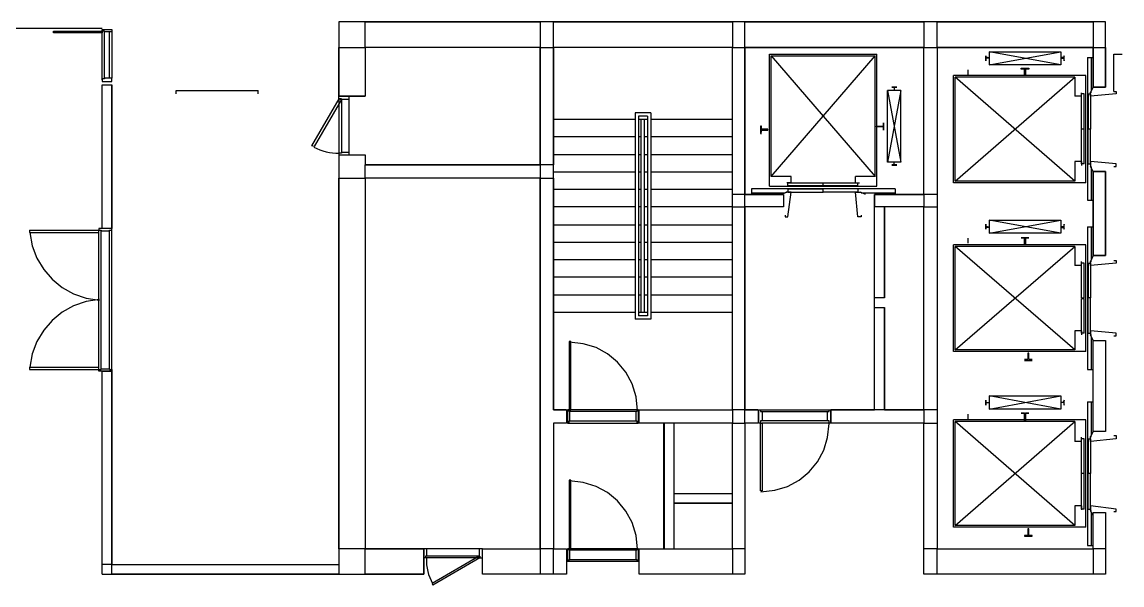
# Model space of a CAD drawing. Header units: millimetres. Extents: x -1062 to 473405, y -148599 to 38948.
# Drawn here: x 8255 to 25175, y -83243 to -74580 of the extents above; entities that cross this region are included whole.
import ezdxf

# ---------------------------------------------------------------- set-up
doc = ezdxf.new("R2010")
doc.units = ezdxf.units.MM
for name, color, linetype in [('CORE_REF', 8, 'Continuous'), ('DOOR', 3, 'Continuous'), ('WALL', 7, 'Continuous')]:
    doc.layers.add(name, color=color, linetype=linetype)

msp = doc.modelspace()

# ---------------------------------------------------------------- linework, layer by layer
at = {"layer": 'CORE_REF'}
for p, q in [((19754.9, -77108), (19754.9, -75075.8)), ((19754.9, -75075.8), (21405, -75075.8)), ((19780.3, -76955.6), (19780.3, -75101.2)), ((19780.3, -75101.2), (21379.6, -75101.2)), ((19780.3, -76955.6), (21379.6, -75101.2)), ((19780.3, -75101.2), (21379.6, -76955.6)), ((21379.6, -76955.6), (21379.6, -75101.2)), ((21405, -77108), (21405, -75075.8)), ((23080.5, -75177.4), (23080.5, -75101.2)), ((23080.5, -75101.2), (23080.5, -75126.6)), ((23131.3, -75037.7), (23131.3, -75240.9)), ((24235.6, -75240.9), (23131.3, -75037.7)), ((23131.3, -75037.7), (24235.6, -75037.7)), ((23131.3, -75240.9), (24235.6, -75037.7)), ((24235.6, -75037.7), (24235.6, -75240.9)), ((24286.4, -75101.2), (24273.7, -75126.6)), ((24286.4, -75177.4), (24286.4, -75101.2)), ((23080.5, -75126.6), (23093.2, -75126.6)), ((23093.2, -75139.3), (23080.5, -75139.3)), ((23080.5, -75139.3), (23080.5, -75177.4)), ((23105.9, -75126.6), (23093.2, -75126.6)), ((23105.9, -75139.3), (23093.2, -75139.3)), ((23105.9, -75126.6), (23131.3, -75126.6)), ((23131.3, -75139.3), (23105.9, -75139.3)), ((23131.3, -75126.6), (23131.3, -75139.3)), ((24235.6, -75240.9), (23131.3, -75240.9)), ((23626.3, -75304.4), (23626.3, -75291.7)), ((23626.3, -75291.7), (23740.6, -75291.7)), ((23740.6, -75291.7), (23740.6, -75304.4)), ((24261, -75126.6), (24235.6, -75126.6)), ((24235.6, -75126.6), (24235.6, -75139.3)), ((24235.6, -75139.3), (24261, -75139.3)), ((24273.7, -75126.6), (24261, -75126.6)), ((24261, -75139.3), (24273.7, -75139.3)), ((24273.7, -75139.3), (24286.4, -75177.4)), ((24641.8, -75126.6), (24641.8, -77323.9)), ((24641.8, -75126.6), (24730.6, -75126.6)), ((24705.3, -75634.7), (24705.3, -75126.6)), ((24616.4, -75406.1), (22585.5, -75406.1)), ((22585.5, -77057.2), (22585.5, -75406.1)), ((24451.4, -75431.5), (22610.9, -75431.5)), ((22610.9, -77031.8), (22610.9, -75431.5)), ((24451.4, -77031.8), (22610.9, -75431.5)), ((22610.9, -77031.8), (24451.4, -75431.5)), ((22801.3, -75317.1), (22801.3, -75393.3)), ((23677.1, -75304.4), (23626.3, -75304.4)), ((23677.1, -75342.5), (23677.1, -75304.4)), ((23677.1, -75406.1), (23677.1, -75342.5)), ((23689.8, -75406.1), (23677.1, -75406.1)), ((23740.6, -75304.4), (23689.8, -75304.4)), ((23689.8, -75304.4), (23689.8, -75342.5)), ((23689.8, -75342.5), (23689.8, -75406.1)), ((24451.4, -75431.5), (24451.4, -75723.6)), ((24616.4, -77057.2), (24616.4, -75406.1)), ((21633.5, -75583.9), (21709.6, -75583.9)), ((21671.6, -75583.9), (21633.5, -75583.9)), ((21671.6, -75583.9), (21671.6, -75609.3)), ((21684.3, -75583.9), (21671.6, -75583.9)), ((21671.6, -75609.3), (21671.6, -75634.7)), ((21709.6, -75583.9), (21684.3, -75583.9)), ((24730.6, -75583.9), (24692.6, -75660.1)), ((21773.1, -75634.7), (21570, -75634.7)), ((21570, -76739.7), (21570, -75634.7)), ((21773.1, -75634.7), (21570, -76739.7)), ((21570, -75634.7), (21773.1, -76739.7)), ((21773.1, -76739.7), (21773.1, -75634.7)), ((24552.9, -75723.6), (24451.4, -75723.6)), ((24552.9, -75723.6), (24552.9, -75672.8)), ((24552.9, -76231.6), (24552.9, -75685.5)), ((24591, -75685.5), (24552.9, -75685.5)), ((24591, -76231.6), (24591, -75685.5)), ((24654.5, -75685.5), (24654.5, -76231.6)), ((24654.5, -75685.5), (24692.6, -75685.5)), ((24692.6, -75723.6), (24692.6, -75660.1)), ((24692.6, -75660.1), (24705.3, -75660.1)), ((24692.6, -75685.5), (24692.6, -76231.6)), ((25086, -75685.5), (24692.6, -75723.6)), ((25048, -75647.4), (25086, -75647.4)), ((25086, -75647.4), (25086, -75685.5)), ((17685.9, -76079.2), (16429.3, -76079.2)), ((17927.1, -75977.6), (17685.9, -75977.6)), ((17685.9, -75977.6), (17685.9, -79152.9)), ((17876.3, -76028.4), (17736.7, -76028.4)), ((17736.7, -76028.4), (17736.7, -79102.1)), ((17876.3, -76079.2), (17736.7, -76079.2)), ((17774.7, -76079.2), (17774.7, -79051.3)), ((17825.5, -76079.2), (17825.5, -79051.3)), ((17876.3, -76079.2), (17863.6, -76079.2)), ((17876.3, -76028.4), (17876.3, -79102.1)), ((17927.1, -75977.6), (17927.1, -79152.9)), ((19183.7, -76079.2), (17927.1, -76079.2)), ((21506.6, -76180.8), (21506.6, -76130)), ((21506.6, -76130), (21506.6, -76244.3)), ((19628, -76180.8), (19615.3, -76180.8)), ((19615.3, -76180.8), (19615.3, -76295.1)), ((19615.3, -76295.1), (19628, -76295.1)), ((19628, -76231.6), (19628, -76180.8)), ((19640.7, -76231.6), (19628, -76231.6)), ((19628, -76282.4), (19628, -76244.3)), ((19628, -76244.3), (19640.7, -76244.3)), ((19691.4, -76231.6), (19640.7, -76231.6)), ((19640.7, -76244.3), (19691.4, -76244.3)), ((19729.5, -76231.6), (19691.4, -76231.6)), ((19691.4, -76244.3), (19729.5, -76244.3)), ((19729.5, -76244.3), (19729.5, -76231.6)), ((21392.3, -76193.5), (21392.3, -76180.8)), ((21392.3, -76180.8), (21430.4, -76180.8)), ((21430.4, -76193.5), (21392.3, -76193.5)), ((21430.4, -76180.8), (21455.8, -76180.8)), ((21455.8, -76193.5), (21430.4, -76193.5)), ((21455.8, -76180.8), (21468.5, -76180.8)), ((21468.5, -76193.5), (21455.8, -76193.5)), ((21468.5, -76180.8), (21493.9, -76180.8)), ((21493.9, -76193.5), (21468.5, -76193.5)), ((21493.9, -76180.8), (21506.6, -76180.8)), ((21506.6, -76193.5), (21493.9, -76193.5)), ((21506.6, -76244.3), (21506.6, -76193.5)), ((24552.9, -76765.1), (24552.9, -76231.6)), ((24591, -76231.6), (24552.9, -76231.6)), ((24591, -76765.1), (24591, -76231.6)), ((24654.5, -76765.1), (24654.5, -76231.6)), ((24692.6, -76231.6), (24654.5, -76231.6)), ((24692.6, -76765.1), (24692.6, -76231.6)), ((17685.9, -76345.9), (16429.3, -76345.9)), ((17774.7, -76345.9), (17736.7, -76345.9)), ((17876.3, -76345.9), (17825.5, -76345.9)), ((19183.7, -76345.9), (17927.1, -76345.9)), ((17685.9, -76625.4), (16429.3, -76625.4)), ((17774.7, -76625.4), (17736.7, -76625.4)), ((17876.3, -76625.4), (17825.5, -76625.4)), ((19183.7, -76625.4), (17927.1, -76625.4)), ((21773.1, -76739.7), (21570, -76739.7)), ((21671.6, -76777.8), (21633.5, -76777.8)), ((21709.6, -76790.5), (21633.5, -76790.5)), ((21671.6, -76765.1), (21671.6, -76739.7)), ((21671.6, -76777.8), (21671.6, -76765.1)), ((21684.3, -76777.8), (21671.6, -76777.8)), ((21709.6, -76777.8), (21684.3, -76777.8)), ((24451.4, -76727), (24451.4, -77031.8)), ((24552.9, -76727), (24451.4, -76727)), ((24552.9, -76727), (24552.9, -76790.5)), ((24591, -76765.1), (24552.9, -76765.1)), ((24654.5, -76765.1), (24692.6, -76765.1)), ((25086, -76765.1), (24692.6, -76727)), ((24692.6, -76727), (24692.6, -76803.2)), ((24692.6, -76803.2), (24705.3, -76803.2)), ((24730.6, -76879.4), (24692.6, -76803.2)), ((24705.3, -77323.9), (24705.3, -76815.9)), ((25048, -76803.2), (25086, -76803.2)), ((25086, -76803.2), (25086, -76765.1)), ((17685.9, -76892.1), (16429.3, -76892.1)), ((17774.7, -76892.1), (17736.7, -76892.1)), ((17876.3, -76892.1), (17825.5, -76892.1)), ((19183.7, -76892.1), (17927.1, -76892.1)), ((20084.9, -76955.6), (19780.3, -76955.6)), ((20084.9, -77057.2), (20084.9, -76955.6)), ((21379.6, -76955.6), (21075, -76955.6)), ((21075, -77057.2), (21075, -76955.6)), ((21684.3, -77146.1), (19475.6, -77146.1)), ((19475.6, -77146.1), (19475.6, -77235)), ((19754.9, -77108), (21405, -77108)), ((20084.9, -77057.2), (20021.4, -77057.2)), ((20034.1, -77057.2), (20580, -77057.2)), ((20034.1, -77095.3), (20034.1, -77057.2)), ((20034.1, -77095.3), (20580, -77095.3)), ((20034.1, -77146.1), (20580, -77146.1)), ((20034.1, -77146.1), (20034.1, -77196.9)), ((20580, -77057.2), (21113.1, -77057.2)), ((20580, -77095.3), (20580, -77057.2)), ((20580, -77095.3), (21113.1, -77095.3)), ((21113.1, -77146.1), (20580, -77146.1)), ((20580, -77196.9), (20580, -77146.1)), ((21075, -77057.2), (21138.5, -77057.2)), ((21113.1, -77095.3), (21113.1, -77057.2)), ((21113.1, -77146.1), (21113.1, -77196.9)), ((21684.3, -77146.1), (21684.3, -77235)), ((24616.4, -77057.2), (22585.5, -77057.2)), ((24451.4, -77031.8), (22610.9, -77031.8)), ((17685.9, -77158.8), (16429.3, -77158.8)), ((17774.7, -77158.8), (17736.7, -77158.8)), ((17876.3, -77158.8), (17825.5, -77158.8)), ((19183.7, -77158.8), (17927.1, -77158.8)), ((19475.6, -77209.6), (19996.1, -77209.6)), ((19932.6, -77235), (20008.8, -77196.9)), ((20084.9, -77196.9), (20008.8, -77196.9)), ((20008.8, -77196.9), (20008.8, -77209.6)), ((20034.1, -77196.9), (20580, -77196.9)), ((20034.1, -77578), (20084.9, -77196.9)), ((21113.1, -77196.9), (20580, -77196.9)), ((21113.1, -77578), (21075, -77196.9)), ((21075, -77196.9), (21151.1, -77196.9)), ((21151.1, -77196.9), (21151.1, -77209.6)), ((21227.3, -77235), (21151.1, -77196.9)), ((21163.8, -77209.6), (21684.3, -77209.6)), ((24641.8, -77323.9), (24730.6, -77323.9)), ((17685.9, -77425.6), (16429.3, -77425.6)), ((17774.7, -77425.6), (17736.7, -77425.6)), ((17876.3, -77425.6), (17825.5, -77425.6)), ((19183.7, -77425.6), (17927.1, -77425.6)), ((19996.1, -77552.6), (19996.1, -77578)), ((19996.1, -77578), (20034.1, -77578)), ((21163.8, -77578), (21113.1, -77578)), ((21163.8, -77552.6), (21163.8, -77578)), ((23131.3, -77628.8), (23131.3, -77832)), ((24235.6, -77832), (23131.3, -77628.8)), ((23131.3, -77628.8), (24235.6, -77628.8)), ((23131.3, -77832), (24235.6, -77628.8)), ((24235.6, -77628.8), (24235.6, -77832)), ((17685.9, -77705), (16429.3, -77705)), ((17774.7, -77705), (17736.7, -77705)), ((17876.3, -77705), (17825.5, -77705)), ((19183.7, -77705), (17927.1, -77705)), ((23080.5, -77768.5), (23080.5, -77692.3)), ((23080.5, -77692.3), (23080.5, -77730.4)), ((23080.5, -77730.4), (23093.2, -77730.4)), ((23093.2, -77743.1), (23080.5, -77743.1)), ((23080.5, -77743.1), (23080.5, -77768.5)), ((23105.9, -77730.4), (23093.2, -77730.4)), ((23105.9, -77743.1), (23093.2, -77743.1)), ((23105.9, -77730.4), (23131.3, -77730.4)), ((23131.3, -77743.1), (23105.9, -77743.1)), ((23131.3, -77730.4), (23131.3, -77743.1)), ((24235.6, -77832), (23131.3, -77832)), ((24261, -77730.4), (24235.6, -77730.4)), ((24235.6, -77730.4), (24235.6, -77743.1)), ((24235.6, -77743.1), (24261, -77743.1)), ((24273.7, -77730.4), (24261, -77730.4)), ((24261, -77743.1), (24273.7, -77743.1)), ((24286.4, -77692.3), (24273.7, -77730.4)), ((24273.7, -77743.1), (24286.4, -77768.5)), ((24286.4, -77768.5), (24286.4, -77692.3)), ((24641.8, -77730.4), (24641.8, -79927.7)), ((24641.8, -77730.4), (24730.6, -77730.4)), ((24705.3, -78238.4), (24705.3, -77730.4)), ((17685.9, -77971.7), (16429.3, -77971.7)), ((17774.7, -77971.7), (17736.7, -77971.7)), ((17876.3, -77971.7), (17825.5, -77971.7)), ((19183.7, -77971.7), (17927.1, -77971.7)), ((22801.3, -77908.2), (22801.3, -77984.4)), ((23626.3, -77895.5), (23740.6, -77895.5)), ((23677.1, -77908.2), (23626.3, -77908.2)), ((23677.1, -77946.3), (23677.1, -77908.2)), ((23677.1, -78009.8), (23677.1, -77946.3)), ((23740.6, -77908.2), (23689.8, -77908.2)), ((23689.8, -77908.2), (23689.8, -77946.3)), ((23689.8, -77946.3), (23689.8, -78009.8)), ((24616.4, -78009.8), (22585.5, -78009.8)), ((22585.5, -79648.3), (22585.5, -78009.8)), ((24451.4, -78035.2), (22610.9, -78035.2)), ((22610.9, -79622.9), (22610.9, -78035.2)), ((24451.4, -79622.9), (22610.9, -78035.2)), ((22610.9, -79622.9), (24451.4, -78035.2)), ((23689.8, -78009.8), (23677.1, -78009.8)), ((24451.4, -78035.2), (24451.4, -78327.3)), ((24616.4, -79648.3), (24616.4, -78009.8)), ((17685.9, -78238.4), (16429.3, -78238.4)), ((17774.7, -78238.4), (17736.7, -78238.4)), ((17876.3, -78238.4), (17825.5, -78238.4)), ((19183.7, -78238.4), (17927.1, -78238.4)), ((24552.9, -78327.3), (24451.4, -78327.3)), ((24552.9, -78327.3), (24552.9, -78263.8)), ((24552.9, -78822.7), (24552.9, -78289.2)), ((24591, -78289.2), (24552.9, -78289.2)), ((24591, -78822.7), (24591, -78289.2)), ((24654.5, -78289.2), (24654.5, -78822.7)), ((24654.5, -78289.2), (24692.6, -78289.2)), ((24730.6, -78174.9), (24692.6, -78263.8)), ((24692.6, -78327.3), (24692.6, -78263.8)), ((24692.6, -78263.8), (24705.3, -78263.8)), ((24692.6, -78289.2), (24692.6, -78822.7)), ((25086, -78289.2), (24692.6, -78327.3)), ((25048, -78251.1), (25086, -78251.1)), ((25086, -78251.1), (25086, -78289.2)), ((17685.9, -78505.2), (16429.3, -78505.2)), ((17774.7, -78505.2), (17736.7, -78505.2)), ((17876.3, -78505.2), (17825.5, -78505.2)), ((19183.7, -78505.2), (17927.1, -78505.2)), ((17685.9, -78784.6), (16429.3, -78784.6)), ((17774.7, -78784.6), (17736.7, -78784.6)), ((17876.3, -78784.6), (17825.5, -78784.6)), ((19183.7, -78784.6), (17927.1, -78784.6)), ((24552.9, -78822.7), (24591, -78822.7)), ((24552.9, -79368.9), (24552.9, -78835.4)), ((24552.9, -78835.4), (24591, -78835.4)), ((24591, -79368.9), (24591, -78835.4)), ((24654.5, -79368.9), (24654.5, -78822.7)), ((24692.6, -78822.7), (24654.5, -78822.7)), ((24692.6, -79368.9), (24692.6, -78822.7)), ((17685.9, -79051.3), (16429.3, -79051.3)), ((17927.1, -79152.9), (17685.9, -79152.9)), ((17774.7, -79051.3), (17736.7, -79051.3)), ((17876.3, -79102.1), (17736.7, -79102.1)), ((17876.3, -79051.3), (17774.7, -79051.3)), ((17876.3, -79051.3), (17863.6, -79051.3)), ((19183.7, -79051.3), (17927.1, -79051.3)), ((24451.4, -79330.8), (24451.4, -79622.9)), ((24552.9, -79330.8), (24451.4, -79330.8)), ((24552.9, -79330.8), (24552.9, -79394.3)), ((25086, -79368.9), (24692.6, -79330.8)), ((24692.6, -79330.8), (24692.6, -79394.3)), ((24591, -79368.9), (24552.9, -79368.9)), ((24654.5, -79368.9), (24692.6, -79368.9)), ((24692.6, -79394.3), (24705.3, -79394.3)), ((24730.6, -79483.2), (24692.6, -79394.3)), ((24705.3, -79927.7), (24705.3, -79419.7)), ((25048, -79407), (25086, -79407)), ((25086, -79407), (25086, -79368.9)), ((24616.4, -79648.3), (22585.5, -79648.3)), ((24451.4, -79622.9), (22610.9, -79622.9)), ((23740.6, -79673.7), (23727.9, -79673.7)), ((23727.9, -79673.7), (23727.9, -79737.2)), ((23740.6, -79737.2), (23740.6, -79673.7)), ((23727.9, -79775.3), (23677.1, -79775.3)), ((23677.1, -79788), (23791.3, -79788)), ((23727.9, -79737.2), (23727.9, -79775.3)), ((23740.6, -79775.3), (23740.6, -79737.2)), ((23791.3, -79775.3), (23740.6, -79775.3)), ((24641.8, -79927.7), (24730.6, -79927.7)), ((23131.3, -80334.2), (23131.3, -80537.4)), ((24235.6, -80537.4), (23131.3, -80334.2)), ((23131.3, -80334.2), (24235.6, -80334.2)), ((23131.3, -80537.4), (24235.6, -80334.2)), ((24235.6, -80334.2), (24235.6, -80537.4)), ((23080.5, -80473.9), (23080.5, -80397.7)), ((23080.5, -80397.7), (23080.5, -80423.1)), ((23080.5, -80423.1), (23093.2, -80435.8)), ((23093.2, -80435.8), (23080.5, -80435.8)), ((23080.5, -80435.8), (23080.5, -80473.9)), ((23093.2, -80435.8), (23105.9, -80435.8)), ((23105.9, -80435.8), (23131.3, -80435.8)), ((24235.6, -80537.4), (23131.3, -80537.4)), ((24261, -80435.8), (24235.6, -80435.8)), ((24273.7, -80435.8), (24261, -80435.8)), ((24286.4, -80397.7), (24273.7, -80423.1)), ((24273.7, -80423.1), (24273.7, -80435.8)), ((24273.7, -80435.8), (24286.4, -80473.9)), ((24286.4, -80473.9), (24286.4, -80397.7)), ((24641.8, -80423.1), (24641.8, -82633.1)), ((24641.8, -80423.1), (24730.6, -80423.1)), ((24705.3, -80943.8), (24705.3, -80423.1)), ((24616.4, -80702.5), (22585.5, -80702.5)), ((22585.5, -82353.7), (22585.5, -80702.5)), ((22801.3, -80613.6), (22801.3, -80689.8)), ((23677.1, -80600.9), (23626.3, -80600.9)), ((23626.3, -80600.9), (23740.6, -80600.9)), ((23677.1, -80613.6), (23677.1, -80600.9)), ((23677.1, -80639), (23677.1, -80613.6)), ((23677.1, -80651.7), (23677.1, -80639)), ((23677.1, -80702.5), (23677.1, -80651.7)), ((23677.1, -80715.2), (23677.1, -80702.5)), ((23740.6, -80600.9), (23689.8, -80600.9)), ((23689.8, -80600.9), (23689.8, -80613.6)), ((23689.8, -80613.6), (23689.8, -80639)), ((23689.8, -80639), (23689.8, -80651.7)), ((23689.8, -80651.7), (23689.8, -80702.5)), ((23689.8, -80702.5), (23689.8, -80715.2)), ((24616.4, -82353.7), (24616.4, -80702.5)), ((24451.4, -80727.9), (22610.9, -80727.9)), ((22610.9, -82328.3), (22610.9, -80727.9)), ((24451.4, -82328.3), (22610.9, -80727.9)), ((22610.9, -82328.3), (24451.4, -80727.9)), ((23689.8, -80715.2), (23677.1, -80715.2)), ((24451.4, -80727.9), (24451.4, -81032.7)), ((24552.9, -81032.7), (24451.4, -81032.7)), ((24552.9, -81032.7), (24552.9, -80969.2)), ((24552.9, -81528.1), (24552.9, -80994.6)), ((24591, -80994.6), (24552.9, -80994.6)), ((24591, -81528.1), (24591, -80994.6)), ((24654.5, -80994.6), (24654.5, -81528.1)), ((24654.5, -80994.6), (24692.6, -80994.6)), ((24730.6, -80880.3), (24692.6, -80956.5)), ((24692.6, -81032.7), (24692.6, -80956.5)), ((24692.6, -80956.5), (24705.3, -80956.5)), ((24692.6, -80994.6), (24692.6, -81528.1)), ((25086, -80994.6), (24692.6, -81032.7)), ((25048, -80943.8), (25086, -80943.8)), ((25086, -80943.8), (25086, -80994.6)), ((24552.9, -82074.2), (24552.9, -81528.1)), ((24591, -81528.1), (24552.9, -81528.1)), ((24591, -82074.2), (24591, -81528.1)), ((24654.5, -82074.2), (24654.5, -81528.1)), ((24692.6, -81528.1), (24654.5, -81528.1)), ((24692.6, -82074.2), (24692.6, -81528.1)), ((24451.4, -82023.4), (24451.4, -82328.3)), ((24552.9, -82023.4), (24451.4, -82023.4)), ((24552.9, -82023.4), (24552.9, -82086.9)), ((25086, -82074.2), (24692.6, -82023.4)), ((24692.6, -82023.4), (24692.6, -82099.6)), ((24591, -82074.2), (24552.9, -82074.2)), ((24654.5, -82074.2), (24692.6, -82074.2)), ((24692.6, -82099.6), (24705.3, -82099.6)), ((24730.6, -82175.8), (24692.6, -82099.6)), ((24705.3, -82633.1), (24705.3, -82125)), ((25048, -82112.3), (25086, -82112.3)), ((25086, -82112.3), (25086, -82074.2)), ((24616.4, -82353.7), (22585.5, -82353.7)), ((24451.4, -82328.3), (22610.9, -82328.3)), ((23740.6, -82379.1), (23727.9, -82379.1)), ((23727.9, -82379.1), (23727.9, -82442.6)), ((23740.6, -82442.6), (23740.6, -82379.1)), ((23727.9, -82480.7), (23677.1, -82480.7)), ((23677.1, -82480.7), (23677.1, -82493.4)), ((23677.1, -82493.4), (23791.3, -82493.4)), ((23727.9, -82442.6), (23727.9, -82468)), ((23727.9, -82468), (23727.9, -82480.7)), ((23740.6, -82468), (23740.6, -82442.6)), ((23740.6, -82480.7), (23740.6, -82468)), ((23791.3, -82480.7), (23740.6, -82480.7)), ((23791.3, -82493.4), (23791.3, -82480.7)), ((24641.8, -82633.1), (24730.6, -82633.1))]:
    msp.add_line(p, q, dxfattribs=at)
at = {"layer": 'DOOR'}
for p, q in [((8737.2, -74720.2), (9486.1, -74720.2)), ((8737.2, -74745.6), (8737.2, -74720.2)), ((9486.1, -74745.6), (8737.2, -74745.6)), ((9486.1, -74720.2), (9486.1, -74694.8)), ((9486.1, -74694.8), (9638.4, -74694.8)), ((9486.1, -74720.2), (9486.1, -74745.6)), ((9524.1, -74720.2), (9486.1, -74720.2)), ((9486.1, -75469.6), (9486.1, -74745.6)), ((9524.1, -74732.9), (9524.1, -74720.2)), ((9524.1, -75444.2), (9524.1, -74732.9)), ((9638.4, -74732.9), (9524.1, -74732.9)), ((9600.3, -75444.2), (9600.3, -74732.9)), ((9638.4, -74694.8), (9638.4, -74732.9)), ((9638.4, -74720.2), (9638.4, -75444.2)), ((9486.1, -75456.9), (9486.1, -75495)), ((9524.1, -75456.9), (9486.1, -75456.9)), ((9638.4, -75444.2), (9524.1, -75444.2)), ((9524.1, -75444.2), (9524.1, -75456.9)), ((9638.4, -75495), (9638.4, -75444.2)), ((9486.1, -75495), (9638.4, -75495)), ((13129, -75761.7), (12710.2, -76485.7)), ((13167.1, -75774.4), (12748.2, -76498.4)), ((13129, -75723.6), (13281.3, -75723.6)), ((13129, -75761.7), (13129, -75723.6)), ((13167.1, -75761.7), (13129, -75761.7)), ((13129, -75761.7), (13167.1, -75774.4)), ((13129, -75761.7), (13129, -76600)), ((13167.1, -75774.4), (13167.1, -75761.7)), ((13281.3, -75774.4), (13167.1, -75774.4)), ((13167.1, -75774.4), (13167.1, -76600)), ((13281.3, -75723.6), (13281.3, -75774.4)), ((13281.3, -75774.4), (13281.3, -76587.3)), ((12748.2, -76498.4), (12710.2, -76485.7)), ((12744.9, -76503.9), (12790, -76527.5)), ((12790, -76527.5), (12836.5, -76547.8)), ((12836.5, -76547.8), (12884.2, -76564.8)), ((12884.2, -76564.8), (12932.9, -76578.5)), ((12932.9, -76578.5), (12982.4, -76588.9)), ((12982.4, -76588.9), (13032.6, -76595.9)), ((13032.6, -76595.9), (13083.2, -76599.5)), ((13083.2, -76599.5), (13134.1, -76599.6)), ((13167.1, -76600), (13129, -76600)), ((13129, -76600), (13129, -76625.4)), ((13129, -76625.4), (13281.3, -76625.4)), ((13281.3, -76587.3), (13167.1, -76587.3)), ((13167.1, -76587.3), (13167.1, -76600)), ((13281.3, -76587.3), (13281.3, -76625.4)), ((8369.1, -77781.2), (9435.3, -77781.2)), ((8369.1, -77781.2), (8369.1, -77819.3)), ((8369.1, -77819.3), (9435.3, -77819.3)), ((8374.2, -77819.9), (8412.5, -78024.9)), ((9638.4, -77755.8), (9435.3, -77755.8)), ((9435.3, -77755.8), (9435.3, -77781.2)), ((9435.3, -77781.2), (9473.4, -77781.2)), ((9435.3, -79927.7), (9435.3, -77781.2)), ((9473.4, -77781.2), (9473.4, -77793.9)), ((9473.4, -77793.9), (9600.3, -77793.9)), ((9473.4, -79915), (9473.4, -77793.9)), ((9600.3, -77793.9), (9600.3, -77781.2)), ((9600.3, -77781.2), (9638.4, -77781.2)), ((9600.3, -79915), (9600.3, -77793.9)), ((9638.4, -77781.2), (9638.4, -77755.8)), ((9638.4, -79927.7), (9638.4, -77781.2)), ((8412.5, -78024.9), (8485.1, -78215)), ((8485.1, -78215), (8588.4, -78387)), ((8588.4, -78387), (8719.1, -78537.5)), ((8719.1, -78537.5), (8873.8, -78663.3)), ((8873.8, -78663.3), (9049.1, -78760.9)), ((9049.1, -78760.9), (9241.4, -78827.2)), ((9241.4, -78827.2), (9447.4, -78858.6)), ((9049.1, -78948), (8873.8, -79045.6)), ((9241.4, -78881.8), (9049.1, -78948)), ((9447.4, -78850.3), (9241.4, -78881.8)), ((8719.1, -79171.4), (8588.4, -79321.9)), ((8873.8, -79045.6), (8719.1, -79171.4)), ((8588.4, -79321.9), (8485.1, -79493.9)), ((8485.1, -79493.9), (8412.5, -79684)), ((16670.4, -79495.9), (16670.4, -80550.1)), ((16695.8, -79495.9), (16670.4, -79495.9)), ((16887.8, -79529.9), (16676.8, -79508.6)), ((16695.8, -80550.1), (16695.8, -79495.9)), ((8412.5, -79684), (8374.2, -79889)), ((17084.4, -79590.9), (16887.8, -79529.9)), ((17262.3, -79687.5), (17084.4, -79590.9)), ((17417.3, -79815.5), (17262.3, -79687.5)), ((17545.1, -79970.6), (17417.3, -79815.5)), ((8369.1, -79889.6), (9435.3, -79889.6)), ((8369.1, -79889.6), (8369.1, -79927.7)), ((8369.1, -79927.7), (9435.3, -79927.7)), ((9435.3, -79927.7), (9473.4, -79927.7)), ((9435.3, -79953.1), (9435.3, -79927.7)), ((9638.4, -79953.1), (9435.3, -79953.1)), ((9473.4, -79927.7), (9473.4, -79915)), ((9473.4, -79915), (9600.3, -79915)), ((9600.3, -79915), (9600.3, -79927.7)), ((9600.3, -79927.7), (9638.4, -79927.7)), ((9638.4, -79927.7), (9638.4, -79953.1)), ((17641.7, -80148.6), (17545.1, -79970.6)), ((17702.7, -80345.2), (17641.7, -80148.6)), ((17724, -80556.4), (17702.7, -80345.2)), ((16670.4, -80550.1), (16645.1, -80550.1)), ((16645.1, -80550.1), (16645.1, -80753.3)), ((16670.4, -80550.1), (16695.8, -80550.1)), ((16670.4, -80575.5), (16670.4, -80550.1)), ((16683.1, -80575.5), (16670.4, -80575.5)), ((16683.1, -80715.2), (16683.1, -80575.5)), ((17698.6, -80575.5), (16683.1, -80575.5)), ((17711.3, -80550.1), (16695.8, -80550.1)), ((17711.3, -80575.5), (17698.6, -80575.5)), ((17698.6, -80575.5), (17698.6, -80715.2)), ((17736.7, -80550.1), (17711.3, -80550.1)), ((17711.3, -80550.1), (17711.3, -80575.5)), ((17736.7, -80753.3), (17736.7, -80550.1)), ((19589.9, -80753.3), (19589.9, -80550.1)), ((19589.9, -80550.1), (19615.3, -80550.1)), ((19615.3, -80550.1), (19615.3, -80575.5)), ((19615.3, -80550.1), (20668.8, -80550.1)), ((19615.3, -80575.5), (19640.7, -80575.5)), ((19640.7, -80575.5), (19640.7, -80715.2)), ((19640.7, -80575.5), (20643.4, -80575.5)), ((20643.4, -80715.2), (20643.4, -80575.5)), ((20643.4, -80575.5), (20668.8, -80575.5)), ((20668.8, -80575.5), (20668.8, -80550.1)), ((20668.8, -80550.1), (20694.2, -80550.1)), ((16645.1, -80753.3), (16670.4, -80753.3)), ((16670.4, -80753.3), (16670.4, -80715.2)), ((16670.4, -80715.2), (16683.1, -80715.2)), ((16670.4, -80753.3), (17711.3, -80753.3)), ((16683.1, -80715.2), (17698.6, -80715.2)), ((17698.6, -80715.2), (17711.3, -80715.2)), ((17711.3, -80715.2), (17711.3, -80753.3)), ((17711.3, -80753.3), (17736.7, -80753.3)), ((19615.3, -80753.3), (19589.9, -80753.3)), ((19640.7, -80715.2), (19615.3, -80715.2)), ((19615.3, -80715.2), (19615.3, -80753.3)), ((19615.3, -81794.8), (19615.3, -80753.3)), ((19615.3, -80753.3), (19640.7, -80753.3)), ((20643.4, -80715.2), (19640.7, -80715.2)), ((19640.7, -80753.3), (19640.7, -81794.8)), ((20668.8, -80753.3), (19640.7, -80753.3)), ((20668.8, -80715.2), (20643.4, -80715.2)), ((20647.5, -80970.8), (20668.8, -80759.6)), ((20668.8, -80753.3), (20668.8, -80715.2)), ((20694.2, -80753.3), (20668.8, -80753.3)), ((20586.5, -81167.5), (20647.5, -80970.8)), ((20490, -81345.5), (20586.5, -81167.5)), ((20362.1, -81500.6), (20490, -81345.5)), ((20207.1, -81628.5), (20362.1, -81500.6)), ((16670.4, -81629.7), (16670.4, -82683.9)), ((16695.8, -81629.7), (16670.4, -81629.7)), ((16887.8, -81663.7), (16676.8, -81642.4)), ((16695.8, -82683.9), (16695.8, -81629.7)), ((17084.4, -81724.7), (16887.8, -81663.7)), ((20029.2, -81725.2), (20207.1, -81628.5)), ((17262.3, -81821.3), (17084.4, -81724.7)), ((17417.3, -81949.3), (17262.3, -81821.3)), ((19640.7, -81794.8), (19615.3, -81794.8)), ((19621.6, -81807.5), (19832.7, -81786.2)), ((19832.7, -81786.2), (20029.2, -81725.2)), ((17545.1, -82104.4), (17417.3, -81949.3)), ((17641.7, -82282.4), (17545.1, -82104.4)), ((17702.7, -82479.1), (17641.7, -82282.4)), ((17724, -82690.2), (17702.7, -82479.1)), ((14436.4, -82823.6), (14436.4, -82683.9)), ((14474.5, -82683.9), (14436.4, -82683.9)), ((15286.9, -82683.9), (14474.5, -82683.9)), ((14474.5, -82683.9), (14474.5, -82798.2)), ((15337.6, -82683.9), (15286.9, -82683.9)), ((15286.9, -82683.9), (15286.9, -82798.2)), ((15337.6, -82823.6), (15337.6, -82683.9)), ((16670.4, -82683.9), (16645.1, -82683.9)), ((16645.1, -82683.9), (16645.1, -82874.4)), ((16670.4, -82683.9), (16695.8, -82683.9)), ((16670.4, -82709.3), (16670.4, -82683.9)), ((16683.1, -82709.3), (16670.4, -82709.3)), ((16683.1, -82849), (16683.1, -82709.3)), ((17698.6, -82709.3), (16683.1, -82709.3)), ((17711.3, -82683.9), (16695.8, -82683.9)), ((17711.3, -82709.3), (17698.6, -82709.3)), ((17698.6, -82709.3), (17698.6, -82849)), ((17736.7, -82683.9), (17711.3, -82683.9)), ((17711.3, -82683.9), (17711.3, -82709.3)), ((17736.7, -82874.4), (17736.7, -82683.9)), ((14461.8, -82823.6), (14436.4, -82823.6)), ((14474.5, -82798.2), (14461.8, -82798.2)), ((14461.8, -82798.2), (14461.8, -82823.6)), ((15286.9, -82798.2), (14461.8, -82798.2)), ((15299.6, -82823.6), (14461.8, -82823.6)), ((14474.9, -82831.2), (14475, -82882.2)), ((14475, -82882.2), (14478.6, -82932.8)), ((15286.9, -82798.2), (14563.4, -83217.4)), ((15299.6, -82823.6), (14576.1, -83242.8)), ((15286.9, -82798.2), (15299.6, -82798.2)), ((15299.6, -82823.6), (15286.9, -82798.2)), ((15299.6, -82798.2), (15299.6, -82823.6)), ((15299.6, -82823.6), (15337.6, -82823.6)), ((16645.1, -82874.4), (16670.4, -82874.4)), ((16670.4, -82874.4), (16670.4, -82849)), ((16670.4, -82849), (16683.1, -82849)), ((16670.4, -82874.4), (17711.3, -82874.4)), ((16683.1, -82849), (17698.6, -82849)), ((17698.6, -82849), (17711.3, -82849)), ((17711.3, -82849), (17711.3, -82874.4)), ((17711.3, -82874.4), (17736.7, -82874.4)), ((14478.6, -82932.8), (14485.6, -82983)), ((14485.6, -82983), (14495.9, -83032.6)), ((14495.9, -83032.6), (14509.7, -83081.3)), ((14509.7, -83081.3), (14526.7, -83129)), ((14526.7, -83129), (14547, -83175.5)), ((14547, -83175.5), (14570.5, -83220.7)), ((14563.4, -83217.4), (14576.1, -83242.8))]:
    msp.add_line(p, q, dxfattribs=at)
at = {"layer": 'WALL'}
for p, q in [((24921, -74580.5), (13129, -74580.5)), ((13129, -74580.5), (13129, -75723.6)), ((24921, -75583.9), (24921, -74580.5)), ((9486.1, -74682.1), (2860.2, -74682.1)), ((13535.2, -74974.2), (13535.2, -75723.6)), ((16226.2, -74974.2), (13535.2, -74974.2)), ((16226.2, -74974.2), (16226.2, -76777.8)), ((16429.3, -80550.1), (16429.3, -74974.2)), ((19183.7, -74974.2), (16429.3, -74974.2)), ((19183.7, -80550.1), (19183.7, -74974.2)), ((19374.1, -74974.2), (22128.5, -74974.2)), ((19374.1, -77235), (19374.1, -74974.2)), ((22128.5, -77235), (22128.5, -74974.2)), ((22331.6, -74974.2), (22331.6, -82683.9)), ((22331.6, -74974.2), (24730.6, -74974.2)), ((24730.6, -74974.2), (24730.6, -75583.9)), ((25048, -75647.4), (25048, -75075.8)), ((25048, -75075.8), (25174.9, -75075.8)), ((9486.1, -77755.8), (9486.1, -75545.8)), ((9638.4, -77755.8), (9638.4, -75545.8)), ((24730.6, -75583.9), (24921, -75583.9)), ((10628.5, -75634.7), (11885.1, -75634.7)), ((10628.5, -75685.5), (10628.5, -75634.7)), ((11885.1, -75685.5), (11885.1, -75634.7)), ((13129, -75723.6), (13535.2, -75723.6)), ((13129, -76625.4), (13129, -83077.6)), ((13129, -76625.4), (13535.2, -76625.4)), ((13535.2, -76625.4), (13535.2, -76777.8)), ((16226.2, -76777.8), (13535.2, -76777.8)), ((13535.2, -76981), (13535.2, -82683.9)), ((16226.2, -76981), (13535.2, -76981)), ((16226.2, -76981), (16226.2, -82683.9)), ((24921, -76879.4), (24730.6, -76879.4)), ((24730.6, -76879.4), (24730.6, -78174.9)), ((24921, -78174.9), (24921, -76879.4)), ((19970.7, -77235), (19374.1, -77235)), ((19970.7, -77235), (19970.7, -77425.6)), ((22128.5, -77235), (21366.9, -77235)), ((21366.9, -77235), (21366.9, -77425.6)), ((19970.7, -77425.6), (19374.1, -77425.6)), ((19374.1, -80550.1), (19374.1, -77425.6)), ((22128.5, -77425.6), (21366.9, -77425.6)), ((21366.9, -80550.1), (21366.9, -77425.6)), ((21519.3, -78822.7), (21519.3, -77425.6)), ((22128.5, -80550.1), (22128.5, -77425.6)), ((9638.4, -77755.8), (9486.1, -77755.8)), ((24730.6, -78174.9), (24921, -78174.9)), ((21519.3, -80550.1), (21519.3, -78975.1)), ((24730.6, -79483.2), (24921, -79483.2)), ((24730.6, -80880.3), (24730.6, -79483.2)), ((24921, -79483.2), (24921, -80880.3)), ((9486.1, -83077.6), (9486.1, -79953.1)), ((9638.4, -79953.1), (9486.1, -79953.1)), ((9638.4, -82925.2), (9638.4, -79953.1)), ((16632.4, -80550.1), (16429.3, -80550.1)), ((16632.4, -80550.1), (16632.4, -80753.3)), ((17749.4, -80550.1), (19183.7, -80550.1)), ((17749.4, -80753.3), (17749.4, -80550.1)), ((19577.2, -80550.1), (19374.1, -80550.1)), ((19577.2, -80550.1), (19577.2, -80753.3)), ((20694.2, -80550.1), (20694.2, -80753.3)), ((22128.5, -80550.1), (20694.2, -80550.1)), ((16632.4, -80753.3), (16429.3, -80753.3)), ((16429.3, -80753.3), (16429.3, -82683.9)), ((19183.7, -80753.3), (17749.4, -80753.3)), ((18130.2, -80753.3), (18130.2, -82683.9)), ((18282.5, -80753.3), (18282.5, -82683.9)), ((19183.7, -82683.9), (19183.7, -80753.3)), ((19577.2, -80753.3), (19374.1, -80753.3)), ((19374.1, -80753.3), (19374.1, -83077.6)), ((22128.5, -80753.3), (20694.2, -80753.3)), ((22128.5, -83077.6), (22128.5, -80753.3)), ((24921, -80880.3), (24730.6, -80880.3)), ((18282.5, -81832.9), (19183.7, -81832.9)), ((18282.5, -81985.3), (19183.7, -81985.3)), ((24730.6, -82683.9), (24730.6, -82125)), ((24730.6, -82125), (24921, -82125)), ((24921, -82125), (24921, -83077.6)), ((14436.4, -82683.9), (13535.2, -82683.9)), ((14436.4, -83077.6), (14436.4, -82683.9)), ((15337.6, -83077.6), (15337.6, -82683.9)), ((15337.6, -82683.9), (16226.2, -82683.9)), ((16429.3, -82683.9), (16632.4, -82683.9)), ((16632.4, -82683.9), (16632.4, -83077.6)), ((17749.4, -82683.9), (19183.7, -82683.9)), ((17749.4, -83077.6), (17749.4, -82683.9)), ((22331.6, -82683.9), (24730.6, -82683.9)), ((9638.4, -82925.2), (13129, -82925.2)), ((9486.1, -83077.6), (13129, -83077.6)), ((13129, -83077.6), (14436.4, -83077.6)), ((16632.4, -83077.6), (15337.6, -83077.6)), ((19374.1, -83077.6), (17749.4, -83077.6)), ((24921, -83077.6), (22128.5, -83077.6))]:
    msp.add_line(p, q, dxfattribs=at)
for points in [[(13535.2, -74974.2), (13535.2, -74580.5), (16226.2, -74580.5), (16226.2, -74974.2), (13535.2, -74974.2)], [(19183.7, -74580.5), (19183.7, -74974.2), (16429.3, -74974.2), (16429.3, -74580.5), (19183.7, -74580.5)], [(22128.5, -74974.2), (19374.1, -74974.2), (19374.1, -74580.5), (22128.5, -74580.5), (22128.5, -74974.2)], [(24730.6, -74580.5), (24730.6, -74974.2), (22331.6, -74974.2), (22331.6, -74580.5), (24730.6, -74580.5)], [(13535.2, -74974.2), (13535.2, -75723.6), (13129, -75723.6), (13129, -74974.2), (13535.2, -74974.2)], [(16226.2, -76777.8), (16226.2, -74974.2), (16429.3, -74974.2), (16429.3, -76777.8), (16226.2, -76777.8)], [(19374.1, -74974.2), (19374.1, -77235), (19183.7, -77235), (19183.7, -74974.2), (19374.1, -74974.2)], [(22331.6, -74974.2), (22331.6, -77235), (22128.5, -77235), (22128.5, -74974.2), (22331.6, -74974.2)], [(24921, -74974.2), (24921, -75583.9), (24730.6, -75583.9), (24730.6, -74974.2), (24921, -74974.2)], [(9638.4, -75545.8), (9638.4, -77755.8), (9486.1, -77755.8), (9486.1, -75545.8), (9638.4, -75545.8)], [(16226.2, -76777.8), (16226.2, -76981), (13535.2, -76981), (13535.2, -76777.8), (16226.2, -76777.8)], [(13535.2, -76981), (13535.2, -82683.9), (13129, -82683.9), (13129, -76981), (13535.2, -76981)], [(16226.2, -80550.1), (16226.2, -76981), (16429.3, -76981), (16429.3, -80550.1), (16632.4, -80550.1), (16632.4, -80753.3), (16429.3, -80753.3), (16429.3, -82683.9), (16226.2, -82683.9), (16226.2, -80753.3), (16226.2, -80550.1)], [(24920, -78174.9), (24920, -78175), (24730, -78175), (24730, -76880), (24730.6, -76880), (24730.6, -76879.4), (24921, -76879.4), (24921, -78174.9), (24920, -78174.9)], [(19970.7, -77235), (19970.7, -77425.6), (19374.1, -77425.6), (19374.1, -77235), (19970.7, -77235)], [(21366.9, -77235), (22128.5, -77235), (22128.5, -77425.6), (21519.3, -77425.6), (21519.3, -78822.7), (21366.9, -78822.7), (21366.9, -77425.6), (21366.9, -77235)], [(19374.1, -77425.6), (19374.1, -80550.1), (19183.7, -80550.1), (19183.7, -77425.6), (19374.1, -77425.6)], [(22331.6, -77425.6), (22331.6, -80550.1), (22128.5, -80550.1), (22128.5, -77425.6), (22331.6, -77425.6)], [(21366.9, -80550.1), (21366.9, -78975.1), (21519.3, -78975.1), (21519.3, -80550.1), (22128.5, -80550.1), (22128.5, -80753.3), (20694.2, -80753.3), (20694.2, -80550.1), (21366.9, -80550.1)], [(24921, -80880.3), (24730.6, -80880.3), (24730.6, -80880), (24730, -80880), (24730, -79485), (24730.6, -79485), (24730.6, -79483.2), (24921, -79483.2), (24921, -80880.3)], [(9638.4, -79953.1), (9638.4, -82925.2), (9486.1, -82925.2), (9486.1, -79953.1), (9638.4, -79953.1)], [(18130, -82683.9), (18130, -80755), (18130.2, -80755), (18130.2, -80753.3), (17749.4, -80753.3), (17749.4, -80550.1), (19183.7, -80550.1), (19183.7, -80753.3), (19374.1, -80753.3), (19374.1, -82683.9), (19183.7, -82683.9), (19183.7, -83077.6), (17749.4, -83077.6), (17749.4, -82683.9), (18130, -82683.9)], [(19374.1, -80550.1), (19577.2, -80550.1), (19577.2, -80753.3), (19374.1, -80753.3), (19374.1, -80550.1)], [(18282.5, -80753.3), (18282.5, -81832.9), (19183.7, -81832.9), (19183.7, -80753.3), (18282.5, -80753.3)], [(22331.6, -80753.3), (22331.6, -82683.9), (22128.5, -82683.9), (22128.5, -80753.3), (22331.6, -80753.3)], [(19183.7, -81985.3), (18282.5, -81985.3), (18282.5, -82683.9), (19183.7, -82683.9), (19183.7, -81985.3)], [(24921, -82125), (24921, -82683.9), (24730.6, -82683.9), (24730.6, -82125), (24921, -82125)], [(14436.4, -82683.9), (14436.4, -83077.6), (13535.2, -83077.6), (13535.2, -82683.9), (14436.4, -82683.9)], [(16226.2, -82683.9), (16226.2, -83077.6), (15337.6, -83077.6), (15337.6, -82683.9), (16226.2, -82683.9)], [(16632.4, -82683.9), (16632.4, -83077.6), (16429.3, -83077.6), (16429.3, -82683.9), (16632.4, -82683.9)], [(24730.6, -82683.9), (24730.6, -83077.6), (22331.6, -83077.6), (22331.6, -82683.9), (24730.6, -82683.9)], [(13129, -82925.2), (13129, -83077.6), (9638.4, -83077.6), (9638.4, -82925.2), (13129, -82925.2)]]:
    msp.add_lwpolyline(points, close=True, dxfattribs=at)

doc.saveas('drawing.dxf')
